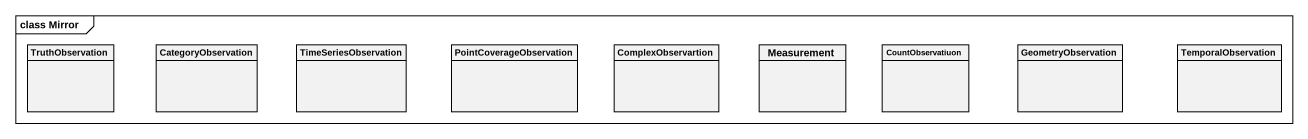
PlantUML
@startuml
mainframe class Mirror
hide circle
hide empty members
class TruthObservation
class CategoryObservation
class TimeSeriesObservation
class PointCoverageObservation
class ComplexObservartion
class Measurement
class CountObservatiuon
class GeometryObservation
class TemporalObservation
@enduml
